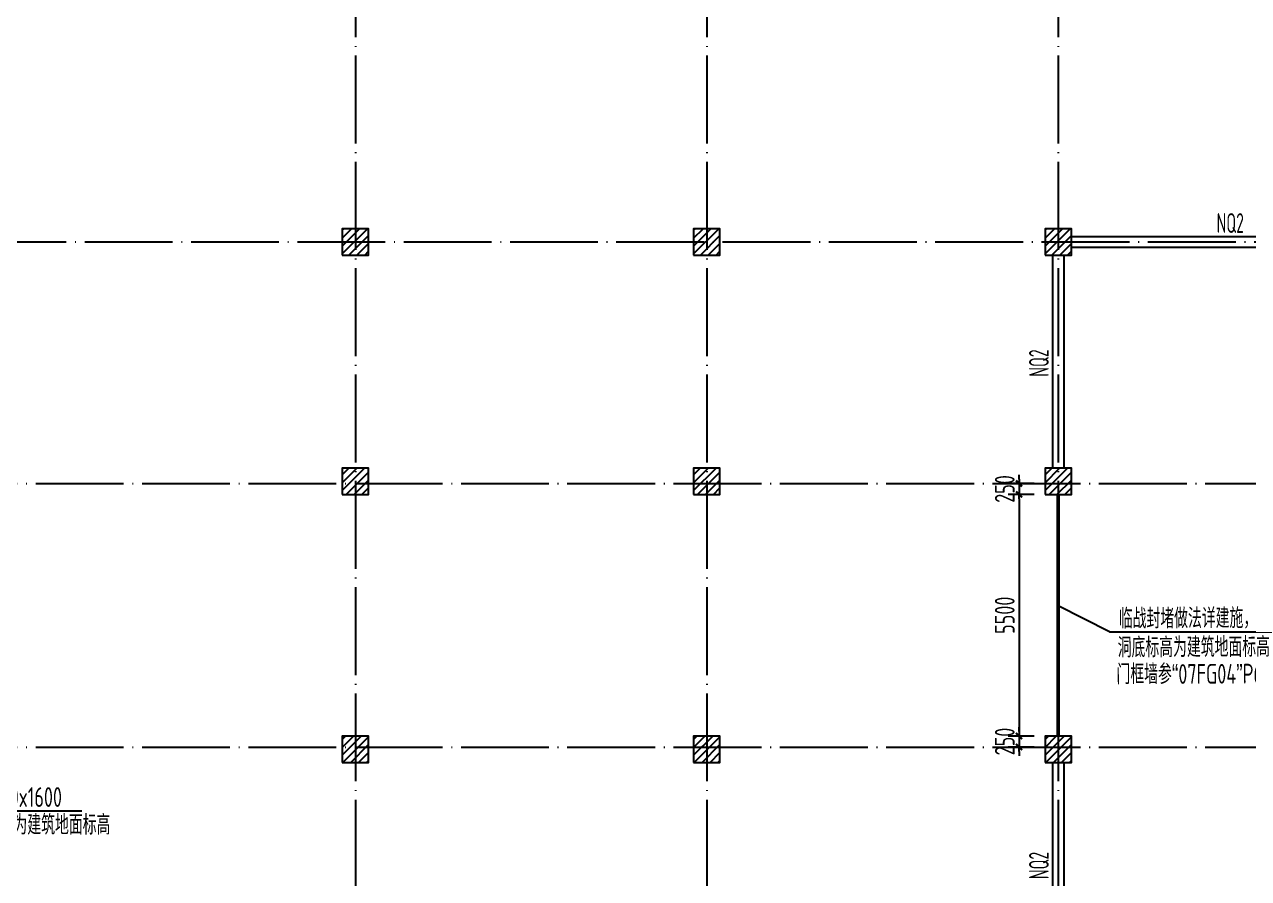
# Model space of a CAD drawing. Header units: millimetres. Extents: x 156735 to 386235, y 467499 to 703525.
# Drawn here: x 313315 to 341178, y 626002 to 645445 of the extents above; entities that cross this region are included whole.
import ezdxf

# ---------------------------------------------------------------- set-up
doc = ezdxf.new("R2010")
doc.units = ezdxf.units.MM
doc.header["$LTSCALE"] = 100
doc.header["$PDMODE"] = 35
doc.header["$PDSIZE"] = 200
doc.linetypes.add('3', pattern=[5, 3, -2])
doc.linetypes.add('DOTE', pattern=[2.42, 2, -0.2, 0.02, -0.2])
for name, color, linetype in [('COLU', 7, 'Continuous'), ('h斜线-柱', 7, 'Continuous'), ('Q-DIM', 4, 'Continuous'), ('Q-dote', 253, 'DOTE'), ('Q-TEXT', 2, 'Continuous'), ('WALL', 3, 'Continuous')]:
    doc.layers.add(name, color=color, linetype=linetype)
doc.styles.add('TSSD_Dimension', font='Tssdeng.shx', dxfattribs={"width": 0.7, "bigfont": 'hztxt.shx'})
doc.styles.add('TSSD_REIN', font='Tssdeng.shx', dxfattribs={"width": 0.7, "bigfont": 'hztxt.shx'})
doc.dimstyles.new('TSSD_100_100$0', dxfattribs={"dimtxt": 300, "dimasz": 100, "dimexe": 250, "dimexo": 250, "dimgap": 100, "dimtad": 1, "dimdec": 0, "dimzin": 0, "dimdsep": 46, "dimtxsty": 'TSSD_Dimension', "dimblk": '_tsdbk', "dimblk1": '_tsdbk', "dimblk2": '_tsdbk', "dimsah": 1, "dimcen": 0, "dimclrt": 7, "dimadec": 0, "dimazin": 0, "dimtfac": 1, "dimtdec": 0, "dimtix": 1, "dimtmove": 2, "dimatfit": 3, "dimldrblk": '_tsdbk', "dimfxl": 1, "dimtolj": 1, "dimtzin": 0, "dimarcsym": 0})
pattern_1 = [(45, (-467527.32, -323147.44), (-89.802561, 89.802561), [])]
pattern_2 = [(45, (-451527.32, -323147.44), (-89.802561, 89.802561), [])]

# ---------------------------------------------------------------- blocks, each defined once
blk = doc.blocks.new('_tsdbk')
blk.add_line((-1, 0), (0, 0))
at = {"const_width": 0.5}
blk.add_lwpolyline([(-0.7, -0.7), (0.7, 0.7)], dxfattribs=at)
blk = doc.blocks.new('*D865')
at = {"layer": 'Defpoints', "color": 0}
for p in [(335954, 634745), (336546, 634995), (336546, 634745)]:
    blk.add_point(p, dxfattribs=at)
at = {"layer": 'Q-DIM', "color": 0, "lineweight": -2}
for p, q in [((335954, 635095), (335954, 635195)), ((336296, 634995), (335704, 634995)), ((336296, 634745), (335704, 634745)), ((335954, 634995), (335954, 634745)), ((335954, 634645), (335954, 634545))]:
    blk.add_line(p, q, dxfattribs=at)
at = {"layer": 'Q-DIM', "color": 0, "lineweight": -2, "xscale": 100, "yscale": 100, "zscale": 100}
for p, rotation in [((335954, 634995), 270), ((335954, 634745), 90)]:
    blk.add_blockref('_tsdbk', p, dxfattribs=dict(at, rotation=rotation))
at = {"layer": 'Q-DIM', "color": 7, "insert": (335629, 634870), "char_height": 450, "attachment_point": 5, "rotation": 90, "style": 'TSSD_Dimension'}
blk.add_mtext('\\A1;250', dxfattribs=at)
blk = doc.blocks.new('*D866')
at = {"layer": 'Defpoints', "color": 0}
for p in [(336546, 634745), (335954, 629245), (336546, 629245)]:
    blk.add_point(p, dxfattribs=at)
at = {"layer": 'Q-DIM', "color": 0, "lineweight": -2}
for p, q in [((336296, 634745), (335704, 634745)), ((335954, 634645), (335954, 629345)), ((336296, 629245), (335704, 629245))]:
    blk.add_line(p, q, dxfattribs=at)
at = {"layer": 'Q-DIM', "color": 0, "lineweight": -2, "xscale": 100, "yscale": 100, "zscale": 100}
for p, rotation in [((335954, 634745), 90), ((335954, 629245), 270)]:
    blk.add_blockref('_tsdbk', p, dxfattribs=dict(at, rotation=rotation))
at = {"layer": 'Q-DIM', "color": 7, "insert": (335629, 631995), "char_height": 450, "attachment_point": 5, "rotation": 90, "style": 'TSSD_Dimension'}
blk.add_mtext('\\A1;5500', dxfattribs=at)
blk = doc.blocks.new('*D867')
at = {"layer": 'Defpoints', "color": 0}
for p in [(336546, 629245), (335954, 628995), (336546, 628995)]:
    blk.add_point(p, dxfattribs=at)
at = {"layer": 'Q-DIM', "color": 0, "lineweight": -2}
for p, q in [((335954, 629345), (335954, 629445)), ((336296, 629245), (335704, 629245)), ((335954, 629245), (335954, 628995)), ((336296, 628995), (335704, 628995)), ((335954, 628895), (335954, 628795))]:
    blk.add_line(p, q, dxfattribs=at)
at = {"layer": 'Q-DIM', "color": 0, "lineweight": -2, "xscale": 100, "yscale": 100, "zscale": 100}
for p, rotation in [((335954, 629245), 270), ((335954, 628995), 90)]:
    blk.add_blockref('_tsdbk', p, dxfattribs=dict(at, rotation=rotation))
at = {"layer": 'Q-DIM', "color": 7, "insert": (335629, 629120), "char_height": 450, "attachment_point": 5, "rotation": 90, "style": 'TSSD_Dimension'}
blk.add_mtext('\\A1;250', dxfattribs=at)

msp = doc.modelspace()

# ---------------------------------------------------------------- hatches: boundary and pattern name
at = {"layer": 'h斜线-柱'}
h = msp.add_hatch(dxfattribs=at)
h.set_pattern_fill('ANSI31', color=256, scale=40, style=0)
h.set_pattern_definition(pattern_1)
h.paths.add_polyline_path([(320546.5, 640194.7), (321146.5, 640194.7), (321146.5, 640794.7), (320546.5, 640794.7)])
h = msp.add_hatch(dxfattribs=at)
h.set_pattern_fill('ANSI31', color=256, scale=40, style=0)
h.set_pattern_definition([(45, (-459527.32, -323147.44), (-89.802561, 89.802561), [])])
h.paths.add_polyline_path([(328546.5, 640194.7), (329146.5, 640194.7), (329146.5, 640794.7), (328546.5, 640794.7)])
h = msp.add_hatch(dxfattribs=at)
h.set_pattern_fill('ANSI31', color=256, scale=40, style=0)
h.set_pattern_definition(pattern_2)
h.paths.add_polyline_path([(336546.5, 640194.7), (337146.5, 640194.7), (337146.5, 640794.7), (336546.5, 640794.7)])
h = msp.add_hatch(dxfattribs=at)
h.set_pattern_fill('ANSI31', color=256, scale=40, style=0)
h.set_pattern_definition(pattern_1)
h.paths.add_polyline_path([(320546.5, 634744.7), (321146.5, 634744.7), (321146.5, 635344.7), (320546.5, 635344.7)])
h = msp.add_hatch(dxfattribs=at)
h.set_pattern_fill('ANSI31', color=256, scale=40, style=0)
h.set_pattern_definition([(45, (-459527.32, -323147.44), (-89.802561, 89.802561), [])])
h.paths.add_polyline_path([(328546.5, 634744.7), (329146.5, 634744.7), (329146.5, 635344.7), (328546.5, 635344.7)])
h = msp.add_hatch(dxfattribs=at)
h.set_pattern_fill('ANSI31', color=256, scale=40, style=0)
h.set_pattern_definition(pattern_2)
h.paths.add_polyline_path([(336546.5, 634744.7), (337146.5, 634744.7), (337146.5, 635344.7), (336546.5, 635344.7)])
h = msp.add_hatch(dxfattribs=at)
h.set_pattern_fill('ANSI31', color=256, scale=40, style=0)
h.set_pattern_definition([(45, (-459527.32, -323147.44), (-89.802561, 89.802561), [])])
h.paths.add_polyline_path([(320546.5, 628644.7), (321146.5, 628644.7), (321146.5, 629244.7), (320546.5, 629244.7)])
h = msp.add_hatch(dxfattribs=at)
h.set_pattern_fill('ANSI31', color=256, scale=40, style=0)
h.set_pattern_definition([(45, (-451527.32, -323147.44), (-89.802561, 89.802561), [])])
h.paths.add_polyline_path([(328546.5, 628644.7), (329146.5, 628644.7), (329146.5, 629244.7), (328546.5, 629244.7)])
h = msp.add_hatch(dxfattribs=at)
h.set_pattern_fill('ANSI31', color=256, scale=40, style=0)
h.set_pattern_definition([(45, (-443527.32, -323147.44), (-89.802561, 89.802561), [])])
h.paths.add_polyline_path([(336546.5, 628644.7), (337146.5, 628644.7), (337146.5, 629244.7), (336546.5, 629244.7)])

# ---------------------------------------------------------------- linework, layer by layer
at = {"layer": 'COLU'}
for points in [[(320546.5, 640194.7), (321146.5, 640194.7), (321146.5, 640794.7), (320546.5, 640794.7)], [(328546.5, 640194.7), (329146.5, 640194.7), (329146.5, 640794.7), (328546.5, 640794.7)], [(336546.5, 640194.7), (337146.5, 640194.7), (337146.5, 640794.7), (336546.5, 640794.7)], [(320546.5, 634744.7), (321146.5, 634744.7), (321146.5, 635344.7), (320546.5, 635344.7)], [(328546.5, 634744.7), (329146.5, 634744.7), (329146.5, 635344.7), (328546.5, 635344.7)], [(336546.5, 634744.7), (337146.5, 634744.7), (337146.5, 635344.7), (336546.5, 635344.7)], [(320546.5, 628644.7), (321146.5, 628644.7), (321146.5, 629244.7), (320546.5, 629244.7)], [(328546.5, 628644.7), (329146.5, 628644.7), (329146.5, 629244.7), (328546.5, 629244.7)], [(336546.5, 628644.7), (337146.5, 628644.7), (337146.5, 629244.7), (336546.5, 629244.7)]]:
    msp.add_lwpolyline(points, close=True, dxfattribs=at)
at = {"layer": 'Q-dote', "ltscale": 10}
for p, q in [((320846.5, 651994.7), (320846.5, 623494.7)), ((328846.5, 651994.7), (328846.5, 618194.7)), ((336846.5, 651994.7), (336846.5, 606494.7)), ((191267.2, 640494.7), (366607.1, 640494.7)), ((236131.7, 634994.7), (366607.1, 634994.7)), ((236131.7, 628994.7), (366607.1, 628994.7))]:
    msp.add_line(p, q, dxfattribs=at)
at = {"layer": 'Q-TEXT'}
for q in [(336846.5, 632208.1), (344687.2, 631616)]:
    msp.add_line((338016.2, 631616), q, dxfattribs=at)
at = {"layer": 'Q-TEXT', "linetype": '3', "const_width": 80}
msp.add_lwpolyline([(336846.5, 629244.7), (336846.5, 634744.7)], dxfattribs=at)
at = {"layer": 'Q-TEXT'}
msp.add_lwpolyline([(314617.6, 627534.8), (311447.9, 627534.8), (308038.9, 623209.4)], dxfattribs=at)
at = {"layer": 'WALL'}
for points in [[(337146.5, 640619.7), (344596.5, 640619.7), (344596.5, 640369.7), (337146.5, 640369.7)], [(336721.5, 635344.7), (336721.5, 640194.7), (336971.5, 640194.7), (336971.5, 635344.7)], [(336721.5, 623844.7), (336721.5, 628644.7), (336971.5, 628644.7), (336971.5, 623844.7)]]:
    msp.add_lwpolyline(points, close=True, dxfattribs=at)

# ---------------------------------------------------------------- texts
at = {"layer": 'Q-TEXT', "style": 'TSSD_REIN'}
for s, width, p in [('NQ2', 0.6, (340450.5, 640699.6)), ('洞口700x1600', 0.7, (311932.3, 627631.3)), ('洞底标高为建筑地面标高', 0.7, (311804.8, 626999.5))]:
    msp.add_text(s, height=450, dxfattribs=dict(at, width=width)).set_placement(p)
for s, rotation, width, p in [('NQ2', 90, 0.6, (336631.5, 637425.3)), ('临战封堵做法详建施，洞口尺寸5500x2500', 0.27833, 0.7, (338226.4, 631691.9)), ('洞底标高为建筑地面标高', 0.27833, 0.7, (338201.5, 631033.4)), ('门框墙参“07FG04”P65页 MK6025-A3', 0.27833, 0.7, (338174, 630425.2)), ('NQ2', 90, 0.6, (336631.5, 625986.2))]:
    msp.add_text(s, height=450, rotation=rotation, dxfattribs=dict(at, width=width)).set_placement(p)

# ---------------------------------------------------------------- dimensions: what is measured, and where the dimension line sits
at = {"layer": 'Q-DIM'}
for base, p1, p2, picture, middle in [((335953.8, 634744.7), (336546.5, 634994.7), (336546.5, 634744.7), '*D865', (335628.8, 634869.7)), ((335953.8, 629244.7), (336546.5, 634744.7), (336546.5, 629244.7), '*D866', (335628.8, 631994.7)), ((335953.8, 628994.7), (336546.5, 629244.7), (336546.5, 628994.7), '*D867', (335628.8, 629119.7))]:
    dim = msp.add_linear_dim(base=base, p1=p1, p2=p2, angle=90, dimstyle='TSSD_100_100$0', override={"dimtxt": 450}, dxfattribs=at)
    dim.commit()
    dim.dimension.update_dxf_attribs({"geometry": picture, "text_midpoint": middle})

doc.saveas('drawing.dxf')
